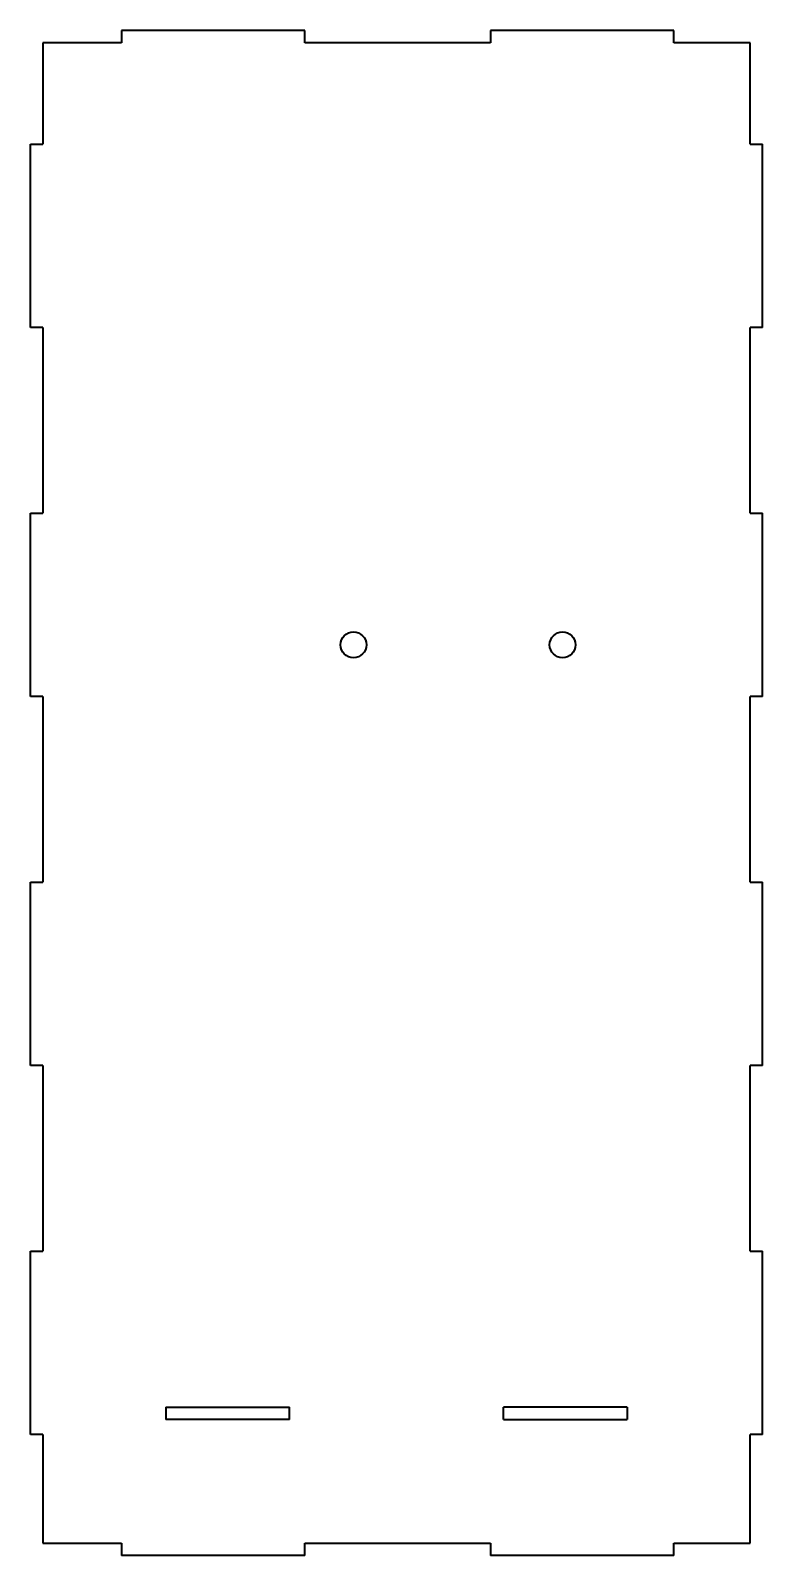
# Model space of a CAD drawing. Extents: x 535 to 654, y 296 to 544.
import ezdxf

# ---------------------------------------------------------------- set-up
doc = ezdxf.new("R2010")
doc.units = 0

msp = doc.modelspace()

# ---------------------------------------------------------------- linework, layer by layer
at = {"color": 7, "lineweight": 35}
for p, q in [((579.599976, 544.5), (549.799988, 544.5)), ((549.799988, 544.5), (549.799988, 542.5)), ((579.599976, 542.5), (579.599976, 544.5)), ((639.599976, 544.5), (609.799988, 544.5)), ((609.799988, 544.5), (609.799988, 542.5)), ((639.599976, 542.5), (639.599976, 544.5)), ((549.799988, 542.5), (537, 542.5)), ((537, 542.5), (537, 526)), ((609.799988, 542.5), (579.599976, 542.5)), ((652, 542.5), (639.599976, 542.5)), ((652, 526), (652, 542.5)), ((535, 526), (537, 526)), ((535, 496.200012), (535, 526)), ((652, 526), (654, 526)), ((654, 496.200012), (654, 526)), ((537, 496.200012), (535, 496.200012)), ((537, 496.200012), (537, 466)), ((654, 496.200012), (652, 496.200012)), ((652, 466), (652, 496.200012)), ((535, 466), (537, 466)), ((535, 436.200012), (535, 466)), ((652, 466), (654, 466)), ((654, 436.200012), (654, 466)), ((537, 436.200012), (535, 436.200012)), ((537, 436.200012), (537, 406)), ((652, 406), (652, 436.200012)), ((654, 436.200012), (652, 436.200012)), ((535, 406), (537, 406)), ((535, 376.200012), (535, 406)), ((652, 406), (654, 406)), ((654, 376.200012), (654, 406)), ((537, 376.200012), (535, 376.200012)), ((537, 376.200012), (537, 346)), ((652, 346), (652, 376.200012)), ((654, 376.200012), (652, 376.200012)), ((535, 346), (537, 346)), ((535, 316.200012), (535, 346)), ((652, 346), (654, 346)), ((654, 316.200012), (654, 346)), ((557, 320.600006), (557, 318.600006)), ((557, 320.600006), (577.099976, 320.600006)), ((577.099976, 318.600006), (577.099976, 320.600006)), ((611.900024, 318.600006), (611.900024, 320.600006)), ((632, 320.600006), (611.900024, 320.600006)), ((632, 320.600006), (632, 318.600006)), ((577.099976, 318.600006), (557, 318.600006)), ((611.900024, 318.600006), (632, 318.600006)), ((537, 316.200012), (535, 316.200012)), ((537, 316.200012), (537, 298.5)), ((652, 298.5), (652, 316.200012)), ((654, 316.200012), (652, 316.200012)), ((537, 298.5), (549.799988, 298.5)), ((549.799988, 298.5), (549.799988, 296.5)), ((579.599976, 296.5), (579.599976, 298.5)), ((579.599976, 298.5), (609.799988, 298.5)), ((609.799988, 298.5), (609.799988, 296.5)), ((639.599976, 296.5), (639.599976, 298.5)), ((639.599976, 298.5), (652, 298.5)), ((579.599976, 296.5), (549.799988, 296.5)), ((639.599976, 296.5), (609.799988, 296.5))]:
    msp.add_line(p, q, dxfattribs=at)
for centre in [(587.5, 444.600006), (621.5, 444.600006)]:
    msp.add_circle(centre, 2.1, dxfattribs=at)

doc.saveas('drawing.dxf')
